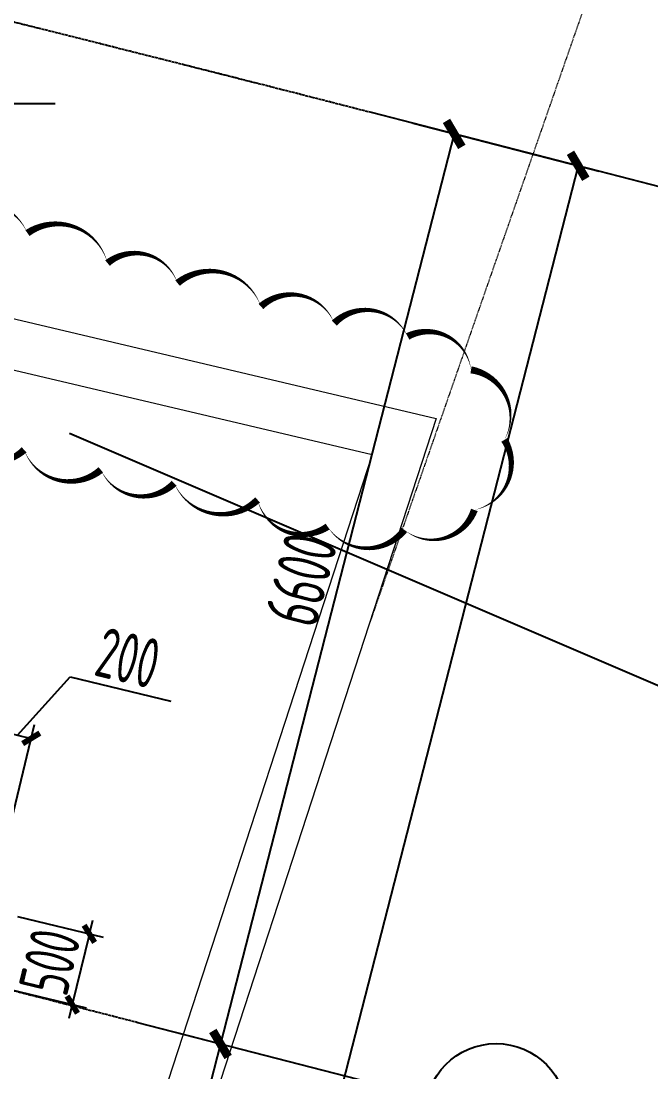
# Model space of a CAD drawing. Header units: millimetres. Extents: x 11639278 to 23698211, y -13072636 to -5537337.
# Drawn here: x 11856727 to 11861156, y -6387789 to -6380407 of the extents above; entities that cross this region are included whole.
import ezdxf
from ezdxf.enums import TextEntityAlignment as Align

# ---------------------------------------------------------------- set-up
doc = ezdxf.new("R2010")
doc.units = ezdxf.units.MM
doc.header["$LTSCALE"] = 10
for name, pattern in [('A2-RG-AXIS$0$CENTER', [2, 1.25, -0.25, 0.25, -0.25]), ('A2-RG-AXIS$0$DOTE', [2.4200000000000004, 2, -0.2, 0.02, -0.2]), ('A2-RI-F1$0$Overhead 1_16_', [2.5796875, 1.5875, -0.9921875])]:
    doc.linetypes.add(name, pattern=pattern)
for name, color, linetype in [('A2-RB-F1$0$A-DIMS-100', 1, 'Continuous'), ('A2-RG-AXIS$0$A-AXIS', 1, 'Continuous'), ('A2-RG-AXIS$0$A-DIMS-100', 1, 'Continuous'), ('A2-RG-AXIS$0$A-GRID', 1, 'A2-RG-AXIS$0$CENTER'), ('A2-RG-AXIS$0$A-SYMB', 4, 'Continuous'), ('A2-RI-F1$0$A-SYMB', 4, 'Continuous')]:
    doc.layers.add(name, color=color, linetype=linetype)
doc.layers.add('A2-RI-F1$0$A-DETL-LLIN', color=3, linetype='Continuous', lineweight=5)
doc.layers.add('A2-RI-F1$0$A-FLOR-OVHD', color=8, linetype='A2-RI-F1$0$Overhead 1_16_', lineweight=5)
doc.styles.add('A2-RB-F1$0$XD2008', font='hzs.shx', dxfattribs={"width": 0.7, "bigfont": 'hztxt.shx'})
doc.styles.add('A2-RG-AXIS$0$ECADI', font='hzs.shx', dxfattribs={"width": 0.7, "bigfont": 'hztxt.shx'})
doc.styles.add('A2-RG-AXIS$0$XD2008', font='hzs.shx', dxfattribs={"width": 0.7, "bigfont": 'hztxt.shx'})
doc.dimstyles.new('A2-RB-F1$0$XD100$0', dxfattribs={"dimscale": 100, "dimtxt": 3.5, "dimasz": 1, "dimexe": 1, "dimexo": 2, "dimgap": 0.5, "dimtad": 1, "dimdec": 0, "dimdsep": 46, "dimtxsty": 'A2-RB-F1$0$XD2008', "dimblk1": 'A2-RB-F1$0$_ArchTick', "dimblk2": 'A2-RB-F1$0$_ArchTick', "dimsah": 1, "dimcen": 2.5, "dimclrt": 4, "dimaunit": 1, "dimadec": 0, "dimazin": 0, "dimtfac": 1, "dimtdec": 0, "dimtix": 1, "dimtmove": 1, "dimatfit": 3, "dimfxl": 0, "dimtolj": 1, "dimtzin": 0, "dimarcsym": 0})
doc.dimstyles.new('A2-RG-AXIS$0$XD150$0', dxfattribs={"dimscale": 150, "dimtxt": 2.5, "dimasz": 1, "dimexe": 1, "dimexo": 2, "dimgap": 0.5, "dimtad": 1, "dimdec": 0, "dimdsep": 46, "dimtxsty": 'A2-RG-AXIS$0$XD2008', "dimblk": 'A2-RG-AXIS$0$_ArchTick', "dimcen": 2.5, "dimclrt": 4, "dimaunit": 1, "dimadec": 0, "dimazin": 0, "dimtfac": 1, "dimtdec": 0, "dimtmove": 2, "dimatfit": 3, "dimfxl": 0, "dimtolj": 1, "dimtzin": 0, "dimarcsym": 0})

# ---------------------------------------------------------------- blocks, each defined once
blk = doc.blocks.new('A2-RG-AXIS$0$_ArchTick')
at = {"color": 0, "linetype": 'ByBlock', "const_width": 0.4}
blk.add_lwpolyline([(-0.5, -0.5), (0.5, 0.5)], dxfattribs=at)
blk = doc.blocks.new('*D516')
at = {"layer": 'A2-RG-AXIS$0$A-DIMS-100', "color": 0, "lineweight": -2, "ltscale": 3, "transparency": 16777216}
for p, q in [((11859481.27285164, -6381125.489286854), (11859917.11433739, -6381237.481248449)), ((11859771.8338422, -6381200.1505946), (11858129.28507281, -6387592.492383046)), ((11857838.72408225, -6387517.8310753), (11858274.56556801, -6387629.823036895))]:
    blk.add_line(p, q, dxfattribs=at)
at = {"layer": 'Defpoints', "color": 0, "ltscale": 3, "transparency": 16777216}
for p in [(11859190.71186125, -6381050.827979155), (11857548.16309187, -6387443.169767601), (11858129.28507281, -6387592.492383046)]:
    blk.add_point(p, dxfattribs=at)
at = {"layer": 'A2-RG-AXIS$0$A-DIMS-100', "color": 0, "lineweight": -2, "ltscale": 3, "transparency": 16777216, "xscale": 150, "yscale": 150, "zscale": 150}
for p, rotation in [((11859771.8338422, -6381200.1505946), 75.58928463638166), ((11858129.28507281, -6387592.492383046), 255.5892846363816)]:
    blk.add_blockref('A2-RG-AXIS$0$_ArchTick', p, dxfattribs=dict(at, rotation=rotation))
at = {"layer": 'A2-RG-AXIS$0$A-DIMS-100', "color": 4, "ltscale": 3, "transparency": 16777216, "insert": (11858696.31859092, -6384330.992844585), "char_height": 375, "attachment_point": 5, "rotation": 75.58928463638166, "style": 'A2-RG-AXIS$0$XD2008'}
blk.add_mtext('\\A1;6600', dxfattribs=at)
blk = doc.blocks.new('*D517')
at = {"layer": 'A2-RG-AXIS$0$A-DIMS-100', "color": 0, "lineweight": -2, "ltscale": 3, "transparency": 16777216}
for p, q in [((11857838.72408225, -6387517.831075288), (11858274.56556771, -6387629.823036788)), ((11858129.28507251, -6387592.492382944), (11857308.01068794, -6390788.663277202)), ((11857017.44969756, -6390714.001969515), (11857453.29118313, -6390825.993931047))]:
    blk.add_line(p, q, dxfattribs=at)
at = {"layer": 'Defpoints', "color": 0, "ltscale": 3, "transparency": 16777216}
for p in [(11857548.16309186, -6387443.1697676), (11856726.88870717, -6390639.340661827), (11857308.01068794, -6390788.663277202)]:
    blk.add_point(p, dxfattribs=at)
at = {"layer": 'A2-RG-AXIS$0$A-DIMS-100', "color": 0, "lineweight": -2, "ltscale": 3, "transparency": 16777216, "xscale": 150, "yscale": 150, "zscale": 150}
for p, rotation in [((11858129.28507251, -6387592.492382944), 75.589284638493), ((11857308.01068794, -6390788.663277202), 255.589284638493)]:
    blk.add_blockref('A2-RG-AXIS$0$_ArchTick', p, dxfattribs=dict(at, rotation=rotation))
at = {"layer": 'A2-RG-AXIS$0$A-DIMS-100', "color": 4, "ltscale": 3, "transparency": 16777216, "insert": (11857464.40701364, -6389125.249185843), "char_height": 375, "attachment_point": 5, "rotation": 75.58928463849298, "style": 'A2-RG-AXIS$0$XD2008'}
blk.add_mtext('\\A1;3300', dxfattribs=at)
blk = doc.blocks.new('*D523')
at = {"layer": 'A2-RG-AXIS$0$A-DIMS-100', "color": 0, "lineweight": -2, "ltscale": 3, "transparency": 16777216}
for p, q in [((11859481.27285167, -6381125.48928674), (11860788.79730856, -6381461.465170846)), ((11860643.51681336, -6381424.134517058), (11852132.13054729, -6414548.076536306)), ((11850969.8865856, -6414249.43130599), (11852277.41104249, -6414585.407190095))]:
    blk.add_line(p, q, dxfattribs=at)
at = {"layer": 'Defpoints', "color": 0, "ltscale": 3, "transparency": 16777216}
for p in [(11859190.71186125, -6381050.827979163), (11850679.32559518, -6414174.769998413), (11852132.13054729, -6414548.076536306)]:
    blk.add_point(p, dxfattribs=at)
at = {"layer": 'A2-RG-AXIS$0$A-DIMS-100', "color": 0, "lineweight": -2, "ltscale": 3, "transparency": 16777216, "xscale": 150, "yscale": 150, "zscale": 150}
for p, rotation in [((11860643.51681336, -6381424.134517058), 75.58928466042394), ((11852132.13054729, -6414548.076536306), 255.589284660424)]:
    blk.add_blockref('A2-RG-AXIS$0$_ArchTick', p, dxfattribs=dict(at, rotation=rotation))
at = {"layer": 'A2-RG-AXIS$0$A-DIMS-100', "color": 4, "ltscale": 3, "transparency": 16777216, "insert": (11856133.58281371, -6397920.776882553), "char_height": 375, "attachment_point": 5, "rotation": 75.58928466042396, "style": 'A2-RG-AXIS$0$XD2008'}
blk.add_mtext('\\A1;34200', dxfattribs=at)
blk = doc.blocks.new('A2-RG-AXIS$0$ECADI-TAG-GRID')
at = {"color": 13}
blk.add_circle((0, 0), 5, dxfattribs=at)
at = {"style": 'A2-RG-AXIS$0$ECADI', "width": 0.7}
blk.add_attdef('GRID', text='', height=5, dxfattribs=at).set_placement((0, 0), align=Align.MIDDLE)
blk = doc.blocks.new('A2-RB-F1$0$_ArchTick')
at = {"color": 0, "linetype": 'ByBlock', "const_width": 0.4}
blk.add_lwpolyline([(-0.5, -0.5), (0.5, 0.5)], dxfattribs=at)
blk = doc.blocks.new('*D852')
at = {"layer": 'A2-RB-F1$0$A-DIMS-100', "color": 0, "lineweight": -2, "transparency": 16777216}
for p, q in [((11856702.15808076, -6385422.464496939), (11857071.71404898, -6385014.091018672)), ((11857071.71404898, -6385014.091018672), (11857781.28913705, -6385185.564615435)), ((11856361.61526979, -6386407.971067214), (11856628.90847075, -6385301.884764748)), ((11856555.09355741, -6386454.726397878), (11856822.38675837, -6385348.640095411)), ((11856605.41893695, -6385399.086831607), (11856798.89722457, -6385445.84216227))]:
    blk.add_line(p, q, dxfattribs=at)
at = {"layer": 'Defpoints', "color": 0, "transparency": 16777216}
for p in [(11856798.89722457, -6385445.84216227), (11856314.63620218, -6386602.375200933), (11856508.1144898, -6386649.130531596)]:
    blk.add_point(p, dxfattribs=at)
at = {"layer": 'A2-RB-F1$0$A-DIMS-100', "color": 0, "lineweight": -2, "transparency": 16777216, "xscale": 100, "yscale": 100, "zscale": 100}
for p, rotation in [((11856605.41893695, -6385399.086831607), 166.4145466083481), ((11856798.89722457, -6385445.84216227), 346.4145466083481)]:
    blk.add_blockref('A2-RB-F1$0$_ArchTick', p, dxfattribs=dict(at, rotation=rotation))
at = {"layer": 'A2-RB-F1$0$A-DIMS-100', "color": 4, "transparency": 16777216, "insert": (11857479.35304407, -6384881.123166622), "char_height": 350, "attachment_point": 5, "rotation": 346.4145466083481, "style": 'A2-RB-F1$0$XD2008'}
blk.add_mtext('\\A1;200', dxfattribs=at)
blk = doc.blocks.new('*D853')
at = {"layer": 'A2-RB-F1$0$A-DIMS-100', "color": 0, "lineweight": -2, "transparency": 16777216}
for p, q in [((11856702.29594959, -6386697.031046427), (11857304.71342614, -6386842.609284996)), ((11857207.51135928, -6386819.119751193), (11857231.00089308, -6386721.917684333)), ((11857207.51135928, -6386819.119751193), (11857087.34183471, -6387316.393399086)), ((11856582.12642503, -6387194.30469432), (11857184.54390157, -6387339.882932889)), ((11857087.34183471, -6387316.393399086), (11857063.85230091, -6387413.595465945))]:
    blk.add_line(p, q, dxfattribs=at)
at = {"layer": 'Defpoints', "color": 0, "transparency": 16777216}
for p in [(11856507.89181587, -6386650.051978821), (11856387.72229131, -6387147.325626714), (11857087.34183471, -6387316.393399086)]:
    blk.add_point(p, dxfattribs=at)
at = {"layer": 'A2-RB-F1$0$A-DIMS-100', "color": 0, "lineweight": -2, "transparency": 16777216, "xscale": 100, "yscale": 100, "zscale": 100}
for p, rotation in [((11857207.51135928, -6386819.119751193), 256.414546608545), ((11857087.34183471, -6387316.393399086), 76.41454660854498)]:
    blk.add_blockref('A2-RB-F1$0$_ArchTick', p, dxfattribs=dict(at, rotation=rotation))
at = {"layer": 'A2-RB-F1$0$A-DIMS-100', "color": 4, "transparency": 16777216, "insert": (11856928.72194656, -6387014.905124085), "char_height": 350, "attachment_point": 5, "rotation": 76.41454660854498, "style": 'A2-RB-F1$0$XD2008'}
blk.add_mtext('\\A1;500', dxfattribs=at)
blk = doc.blocks.new('A2-RI-F1')
at = {"layer": 'A2-RI-F1$0$A-DETL-LLIN'}
for p, q in [((11848555.18076281, -6380583.30729594), (11859645.23578574, -6383199.012557888)), ((11848473.16900647, -6380923.567488994), (11859194.54875513, -6383452.316838381)), ((11859645.23578574, -6383199.012557888), (11851192.31652962, -6409132.381840345)), ((11859194.54875513, -6383452.316838382), (11850888.64859749, -6408934.634779043))]:
    blk.add_line(p, q, dxfattribs=at)
at = {"layer": 'A2-RI-F1$0$A-FLOR-OVHD', "ltscale": 0.3}
blk.add_line((11860796.75664919, -6379990.641856352), (11859163.21162785, -6384677.852010959), dxfattribs=at)
at = {"layer": 'A2-RI-F1$0$A-SYMB'}
blk.add_lwpolyline([(11856967.5, -6380989), (11853235.5, -6380989), (11850753.5, -6382955)], dxfattribs=at)
at = {"layer": 'Defpoints', "color": 3}
blk.add_line((11857067.69298773, -6383301.136817086), (11871059, -6389294), dxfattribs=at)
blk.add_lwpolyline([(11856209.64499408, -6383302.48702367, 0, 50, 0.52056705), (11856748.85991277, -6383419.634609218, 0, 50, 0.52056705), (11856748.85991277, -6383419.634609218, 0, 50, 0.52056705), (11857288.09182211, -6383560.213273423, 0, 50, 0.52056705), (11857288.09182211, -6383560.213273423, 0, 50, 0.52056705), (11857803.87664965, -6383653.929780307, 0, 50, 0.52056705), (11857803.87664965, -6383653.929780307, 0, 50, 0.52056705), (11858390.00272258, -6383771.08517361, 0, 50, 0.52056705), (11858390.00272258, -6383771.085173609, 0, 50, 0.52056705), (11858882.34046833, -6383958.518187381, 0, 50, 0.52056705), (11858882.34046833, -6383958.518187381, 0, 50, 0.52056705), (11859421.57237766, -6383981.949266042, 0, 50, 0.52056705), (11859421.57237766, -6383981.949266043, 0, 50, 0.52056705), (11859913.91012342, -6383841.370601835, 0, 50, 0.52056705), (11859913.91012342, -6383841.370601835, 0, 50, 0.52056705), (11860124.89987828, -6383349.34918099, 0, 50, 0.52056705), (11860124.89987828, -6383349.34918099, 0, 50, 0.52056705), (11859890.46304162, -6382857.319952393, 0, 50, 0.52056705), (11859890.46304162, -6382857.319952393, 0, 50, 0.52056705), (11859445.00246882, -6382623.0247813, 0, 50, 0.52056705), (11859445.00246882, -6382623.0247813, 0, 50, 0.52056705), (11858929.23463191, -6382529.300466658, 0, 50, 0.52056705), (11858929.23463191, -6382529.300466658, 0, 50, 0.52056705), (11858413.44980437, -6382412.152881113, 0, 50, 0.52056705), (11858413.44980437, -6382412.152881113, 0, 50, 0.52056705), (11857827.32373145, -6382248.143138244, 0, 50, 0.52056705), (11857827.32373145, -6382248.143138244, 0, 50, 0.52056705), (11857334.9859857, -6382107.564474039, 0, 50, 0.52056705), (11857334.9859857, -6382107.564474039, 0, 50, 0.52056705), (11856772.30699457, -6381896.700381608, 0, 50, 0.52056705), (11856772.30699457, -6381896.700381608, 0, 50, 0.52056705), (11856209.64499408, -6381779.552796062, 0, 50, 0.52056705)], format="xyseb", dxfattribs=at)
blk = doc.blocks.new('A2-RG-AXIS')
at = {"layer": 'A2-RG-AXIS$0$A-AXIS', "ltscale": 3}
for p, q in [((11861224.63879394, -6381573.457133058), (11859190.71186125, -6381050.827979162)), ((11859582.09002455, -6387965.798921503), (11857548.16309186, -6387443.169767609))]:
    blk.add_line(p, q, dxfattribs=at)
at = {"layer": 'A2-RG-AXIS$0$A-GRID', "linetype": 'A2-RG-AXIS$0$DOTE'}
for radius, end in [(323299.9999999902, 95.40764405079874), (316699.9999999902, 95.40764403072032)]:
    blk.add_arc((11778730.70926435, -6694178.721949182), radius, 75.58928463849298, end, dxfattribs=at)
at = {"layer": 'A2-RG-AXIS$0$A-SYMB'}
ref = blk.add_blockref('A2-RG-AXIS$0$ECADI-TAG-GRID', (11860066.35834186, -6388090.234434326), dxfattribs=dict(at, xscale=99.99999999939791, yscale=99.99999999939791, zscale=99.99999999939791))
ref.add_attrib('GRID', 'A2-AF', dxfattribs={"layer": '0', "height": 300, "style": 'A2-RG-AXIS$0$ECADI', "width": 0.5}).set_placement((11860066.35834186, -6388090.234434326), align=Align.MIDDLE)
at = {"layer": 'A2-RG-AXIS$0$A-DIMS-100', "ltscale": 3}
for p1, p2, distance, picture, middle in [((11859190.71186125, -6381050.827979162), (11850679.32559518, -6414174.769998411), 1500.0000000380062, '*D523', (11856133.58281371, -6397920.776882553)), ((11859190.71186125, -6381050.827979153), (11857548.16309187, -6387443.1697676), 600.0000001786063, '*D516', (11858696.31859092, -6384330.992844585))]:
    dim = blk.add_aligned_dim(p1=p1, p2=p2, distance=distance, dimstyle='A2-RG-AXIS$0$XD150$0', dxfattribs=at)
    dim.commit()
    dim.dimension.update_dxf_attribs({"geometry": picture, "text_midpoint": middle})
dim = blk.add_linear_dim(base=(11857308.01068794, -6390788.663277202), p1=(11857548.16309187, -6387443.1697676), p2=(11856726.88870717, -6390639.340661827), angle=75.58928463849298, dimstyle='A2-RG-AXIS$0$XD150$0', dxfattribs=at)
dim.commit()
dim.dimension.update_dxf_attribs({"geometry": '*D517', "text_midpoint": (11857464.40701364, -6389125.249185843)})
blk = doc.blocks.new('A2-RB-F1')
at = {"layer": 'A2-RB-F1$0$A-DIMS-100'}
dim = blk.add_linear_dim(base=(11856798.89722457, -6385445.84216227), p1=(11856314.63620218, -6386602.375200933), p2=(11856508.1144898, -6386649.130531596), angle=346.41454660847404, text='200', dimstyle='A2-RB-F1$0$XD100$0', dxfattribs=at)
dim.commit()
dim.dimension.update_dxf_attribs({"geometry": '*D852', "text_midpoint": (11857120.31508241, -6385025.835785574), "dimtype": 129})
dim = blk.add_aligned_dim(p1=(11856507.89181587, -6386650.051978821), p2=(11856387.72229131, -6387147.325626714), distance=719.7578878790315, text='500', dimstyle='A2-RB-F1$0$XD100$0', dxfattribs=at)
dim.commit()
dim.dimension.update_dxf_attribs({"geometry": '*D853', "text_midpoint": (11856928.72194656, -6387014.905124085)})

msp = doc.modelspace()

# ---------------------------------------------------------------- block references
for name in ['A2-RI-F1', 'A2-RB-F1', 'A2-RG-AXIS']:
    msp.add_blockref(name, (0, 0))

doc.saveas('drawing.dxf')
